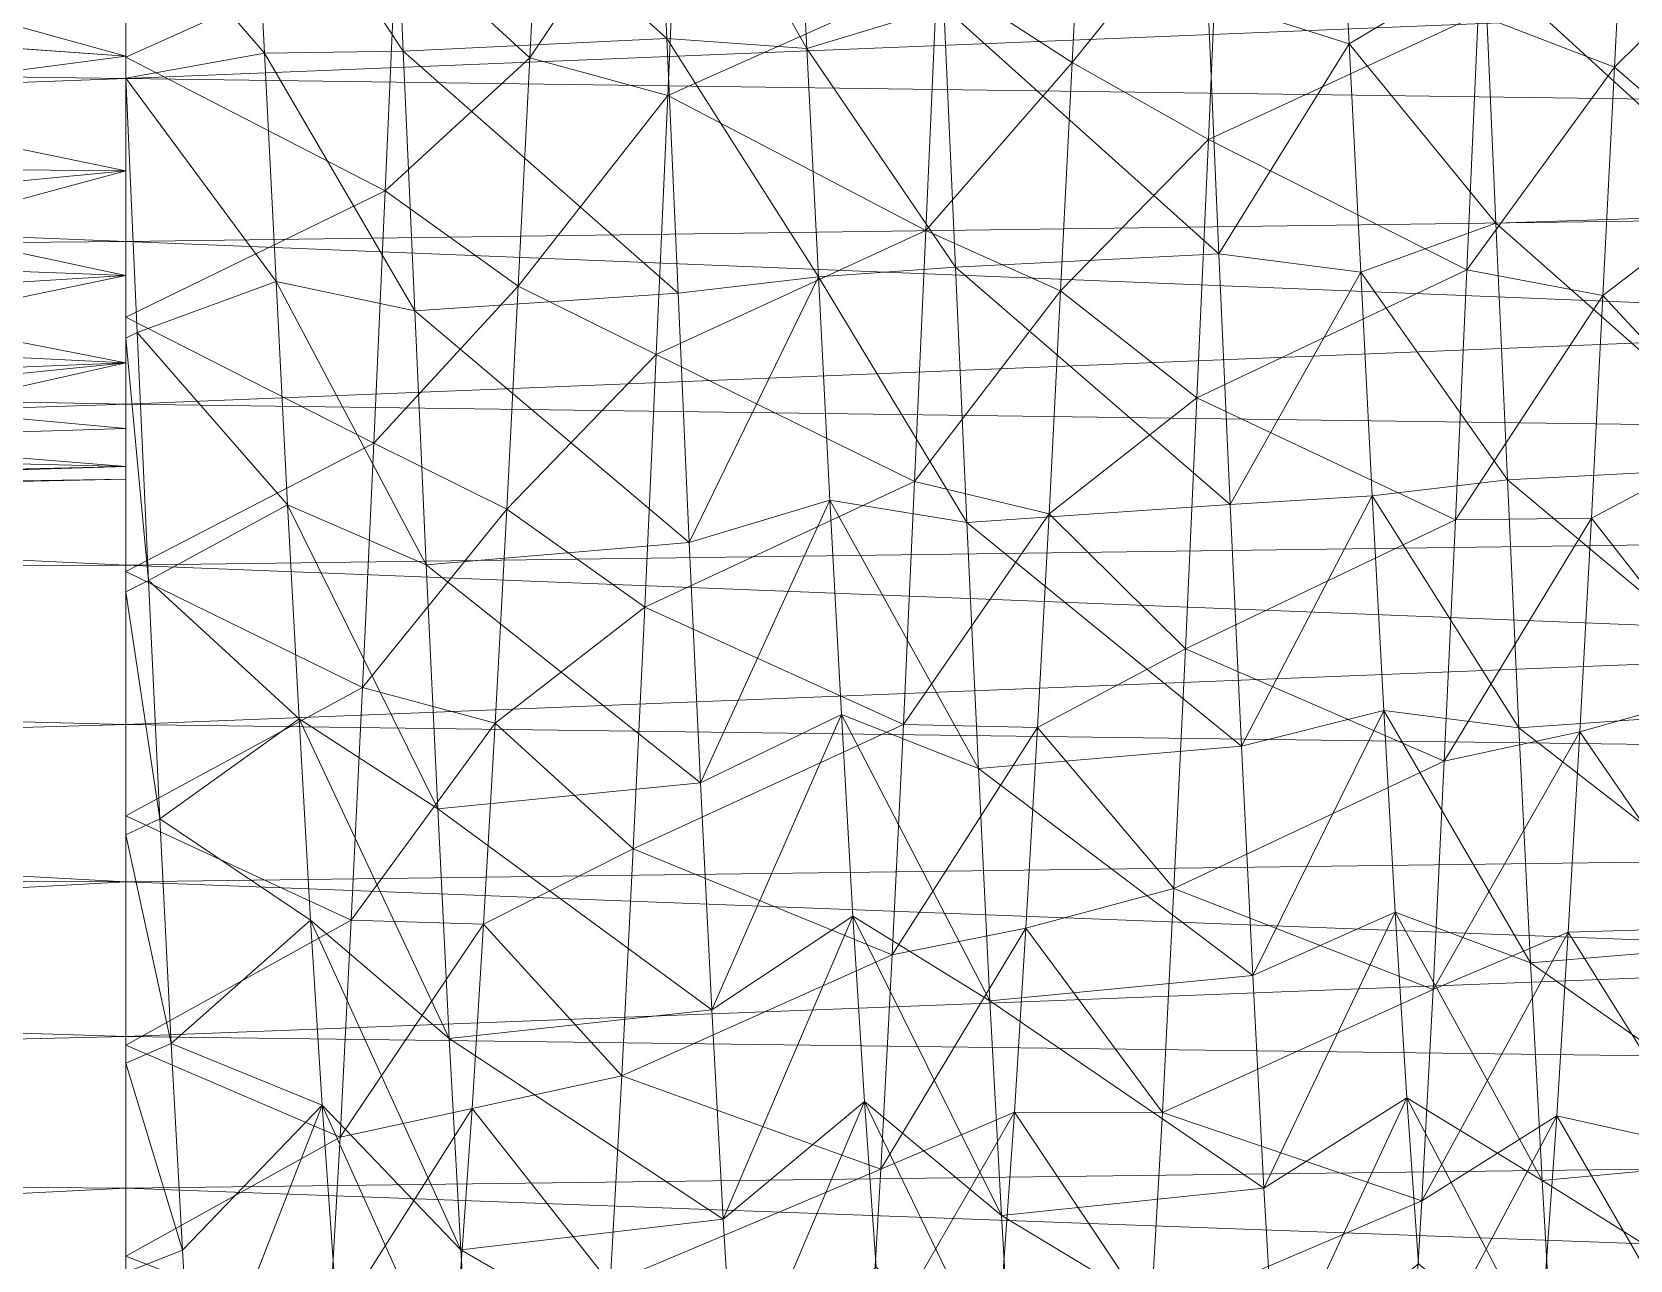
# Model space of a CAD drawing. Header units: millimetres. Extents: x -104 to 115, y -53 to 68.
# Drawn here: x 59.5 to 74.04, y -3.7 to 7.48 of the extents above; entities that cross this region are included whole.
import ezdxf

# ---------------------------------------------------------------- set-up
doc = ezdxf.new("R2010")
doc.units = ezdxf.units.MM

msp = doc.modelspace()

# ---------------------------------------------------------------- linework, layer by layer
at = {"color": 7, "lineweight": 0}
for points in [[(5.513, 7.793, -54.847), (60.36, 7.051, -54.837), (60.36, 10.019, -54.756), (5.513, 7.793, -54.847)], [(115.207, 9.278, -54.806), (60.36, 10.019, -54.756), (60.36, 7.051, -54.837), (115.207, 9.278, -54.806)], [(60.36, 9.622, -9.692), (60.36, 8.332, -23.069), (60.36, 7.247, -9.607), (60.36, 9.622, -9.692)], [(62.82, 8.352, -9.607), (60.36, 9.622, -9.692), (60.36, 7.247, -9.607), (62.82, 8.352, -9.607)], [(62.882, 7.3, -45.242), (61.515, 9.368, -42.975), (62.778, 9.671, -45.149), (62.882, 7.3, -45.242)], [(62.778, 9.671, -45.149), (65.178, 9.737, -45.142), (65.28, 7.415, -45.244), (62.778, 9.671, -45.149)], [(62.778, 9.671, -45.149), (65.28, 7.415, -45.244), (62.882, 7.3, -45.242), (62.778, 9.671, -45.149)], [(65.178, 9.737, -45.142), (66.449, 9.41, -42.971), (66.554, 7.324, -43.048), (65.178, 9.737, -45.142)], [(65.178, 9.737, -45.142), (66.554, 7.324, -43.048), (65.28, 7.415, -45.244), (65.178, 9.737, -45.142)], [(70.201, 7.776, -45.248), (71.383, 9.453, -42.966), (71.488, 7.367, -43.049), (70.201, 7.776, -45.248)], [(72.719, 8.104, -45.246), (71.488, 7.367, -43.049), (71.383, 9.453, -42.966), (72.719, 8.104, -45.246)], [(61.62, 7.282, -43.046), (60.36, 8.743, -45.093), (61.515, 9.368, -42.975), (61.62, 7.282, -43.046)], [(62.882, 7.3, -45.242), (61.62, 7.282, -43.046), (61.515, 9.368, -42.975), (62.882, 7.3, -45.242)], [(62.82, 8.352, -9.607), (64.034, 7.239, -11.802), (64.139, 9.325, -11.867), (62.82, 8.352, -9.607)], [(65.394, 9.271, -9.66), (64.139, 9.325, -11.867), (64.034, 7.239, -11.802), (65.394, 9.271, -9.66)], [(67.801, 7.702, -45.248), (66.554, 7.324, -43.048), (66.449, 9.41, -42.971), (67.801, 7.702, -45.248)], [(115.207, 9.278, -54.806), (60.36, 7.051, -54.837), (115.207, 6.309, -54.806), (115.207, 9.278, -54.806)], [(65.394, 9.271, -9.66), (64.034, 7.239, -11.802), (65.289, 6.899, -9.621), (65.394, 9.271, -9.66)], [(65.289, 6.899, -9.621), (67.74, 7.991, -9.599), (65.394, 9.271, -9.66), (65.289, 6.899, -9.621)], [(67.74, 7.991, -9.599), (68.968, 7.197, -11.803), (69.073, 9.283, -11.863), (67.74, 7.991, -9.599)], [(70.312, 8.87, -9.631), (69.073, 9.283, -11.863), (68.968, 7.197, -11.803), (70.312, 8.87, -9.631)], [(72.661, 7.63, -9.599), (73.902, 7.154, -11.805), (74.007, 9.241, -11.859), (72.661, 7.63, -9.599)], [(75.231, 8.468, -9.611), (74.007, 9.241, -11.859), (73.902, 7.154, -11.805), (75.231, 8.468, -9.611)], [(70.312, 8.87, -9.631), (68.968, 7.197, -11.803), (70.208, 6.497, -9.645), (70.312, 8.87, -9.631)], [(70.208, 6.497, -9.645), (72.661, 7.63, -9.599), (70.312, 8.87, -9.631), (70.208, 6.497, -9.645)], [(60.36, 8.743, -45.093), (61.62, 7.282, -43.046), (60.36, 7.054, -45.233), (60.36, 8.743, -45.093)], [(60.36, 7.054, -45.233), (60.36, 7.255, -31.778), (60.36, 8.743, -45.093), (60.36, 7.054, -45.233)], [(60.36, 8.743, -45.093), (60.36, 7.255, -31.778), (60.36, 8.332, -31.778), (60.36, 8.743, -45.093)], [(5.513, 7.793, 0), (60.36, 8.536, -0.01), (60.36, 5.568, -0.09), (5.513, 7.793, 0)], [(115.207, 6.309, -0.04), (60.36, 5.568, -0.09), (60.36, 8.536, -0.01), (115.207, 6.309, -0.04)], [(75.231, 8.468, -9.611), (73.902, 7.154, -11.805), (75.126, 6.097, -9.679), (75.231, 8.468, -9.611)], [(57.275, 7.476, -23.15), (60.36, 7.255, -23.069), (60.36, 8.332, -23.069), (57.275, 7.476, -23.15)], [(57.275, 8.111, -31.697), (60.36, 8.332, -31.778), (60.36, 7.255, -31.778), (57.275, 8.111, -31.697)], [(62.82, 8.352, -9.607), (60.36, 7.247, -9.607), (62.718, 6.029, -9.686), (62.82, 8.352, -9.607)], [(60.36, 7.247, -9.607), (60.36, 8.332, -23.069), (60.36, 7.255, -23.069), (60.36, 7.247, -9.607)], [(62.718, 6.029, -9.686), (64.034, 7.239, -11.802), (62.82, 8.352, -9.607), (62.718, 6.029, -9.686)], [(57.275, 8.111, -31.697), (60.36, 7.255, -31.778), (57.275, 7.475, -31.696), (57.275, 8.111, -31.697)], [(72.824, 5.735, -45.129), (71.488, 7.367, -43.049), (72.719, 8.104, -45.246), (72.824, 5.735, -45.129)], [(72.719, 8.104, -45.246), (75.121, 8.137, -45.245), (75.223, 5.815, -45.138), (72.719, 8.104, -45.246)], [(72.719, 8.104, -45.246), (75.223, 5.815, -45.138), (72.824, 5.735, -45.129), (72.719, 8.104, -45.246)], [(65.289, 6.899, -9.621), (67.638, 5.67, -9.725), (67.74, 7.991, -9.599), (65.289, 6.899, -9.621)], [(67.638, 5.67, -9.725), (68.968, 7.197, -11.803), (67.74, 7.991, -9.599), (67.638, 5.67, -9.725)], [(5.513, 7.793, 0), (60.36, 5.568, -0.09), (8.201, 5.105, -0.132), (5.513, 7.793, 0)], [(8.201, 5.105, -54.715), (60.36, 7.051, -54.837), (5.513, 7.793, -54.847), (8.201, 5.105, -54.715)], [(67.801, 7.702, -45.248), (70.201, 7.776, -45.248), (70.303, 5.457, -45.095), (67.801, 7.702, -45.248)], [(70.201, 7.776, -45.248), (71.488, 7.367, -43.049), (70.303, 5.457, -45.095), (70.201, 7.776, -45.248)], [(67.906, 5.336, -45.078), (66.554, 7.324, -43.048), (67.801, 7.702, -45.248), (67.906, 5.336, -45.078)], [(67.801, 7.702, -45.248), (70.303, 5.457, -45.095), (67.906, 5.336, -45.078), (67.801, 7.702, -45.248)], [(70.208, 6.497, -9.645), (72.558, 5.312, -9.772), (72.661, 7.63, -9.599), (70.208, 6.497, -9.645)], [(72.558, 5.312, -9.772), (73.902, 7.154, -11.805), (72.661, 7.63, -9.599), (72.558, 5.312, -9.772)], [(57.275, 6.848, -23.239), (60.36, 7.255, -23.069), (57.275, 7.476, -23.15), (57.275, 6.848, -23.239)], [(57.275, 6.848, -31.606), (57.275, 7.475, -31.696), (60.36, 7.255, -31.778), (57.275, 6.848, -31.606)], [(62.882, 7.3, -45.242), (65.28, 7.415, -45.244), (65.383, 5.1, -45.044), (62.882, 7.3, -45.242)], [(65.28, 7.415, -45.244), (66.554, 7.324, -43.048), (66.659, 5.247, -42.846), (65.28, 7.415, -45.244)], [(65.28, 7.415, -45.244), (66.659, 5.247, -42.846), (65.383, 5.1, -45.044), (65.28, 7.415, -45.244)], [(60.36, 7.054, -45.233), (61.62, 7.282, -43.046), (61.725, 5.205, -42.839), (60.36, 7.054, -45.233)], [(62.987, 4.938, -45.018), (61.62, 7.282, -43.046), (62.882, 7.3, -45.242), (62.987, 4.938, -45.018)], [(62.987, 4.938, -45.018), (61.725, 5.205, -42.839), (61.62, 7.282, -43.046), (62.987, 4.938, -45.018)], [(62.882, 7.3, -45.242), (65.383, 5.1, -45.044), (62.987, 4.938, -45.018), (62.882, 7.3, -45.242)], [(67.906, 5.336, -45.078), (66.659, 5.247, -42.846), (66.554, 7.324, -43.048), (67.906, 5.336, -45.078)], [(70.303, 5.457, -45.095), (71.488, 7.367, -43.049), (71.593, 5.289, -42.853), (70.303, 5.457, -45.095)], [(72.824, 5.735, -45.129), (71.593, 5.289, -42.853), (71.488, 7.367, -43.049), (72.824, 5.735, -45.129)], [(57.275, 6.848, -23.239), (60.36, 6.211, -23.331), (60.36, 7.255, -23.069), (57.275, 6.848, -23.239)], [(57.275, 6.848, -31.606), (60.36, 7.255, -31.778), (60.36, 6.211, -31.516), (57.275, 6.848, -31.606)], [(60.36, 7.247, -9.607), (60.36, 7.255, -23.069), (60.36, 4.881, -9.838), (60.36, 7.247, -9.607)], [(60.36, 4.881, -9.838), (60.36, 7.255, -23.069), (60.36, 2.567, -10.382), (60.36, 4.881, -9.838)], [(60.36, 2.567, -10.382), (60.36, 7.255, -23.069), (60.36, 6.211, -23.331), (60.36, 2.567, -10.382)], [(60.36, 2.383, -44.408), (60.36, 6.211, -31.516), (60.36, 7.255, -31.778), (60.36, 2.383, -44.408)], [(60.36, 2.383, -44.408), (60.36, 7.255, -31.778), (60.36, 4.691, -44.976), (60.36, 2.383, -44.408)], [(60.36, 4.691, -44.976), (60.36, 7.255, -31.778), (60.36, 7.054, -45.233), (60.36, 4.691, -44.976)], [(62.718, 6.029, -9.686), (60.36, 7.247, -9.607), (60.36, 4.881, -9.838), (62.718, 6.029, -9.686)], [(62.718, 6.029, -9.686), (63.929, 5.163, -12.015), (64.034, 7.239, -11.802), (62.718, 6.029, -9.686)], [(65.289, 6.899, -9.621), (64.034, 7.239, -11.802), (63.929, 5.163, -12.015), (65.289, 6.899, -9.621)], [(67.638, 5.67, -9.725), (68.863, 5.121, -12.022), (68.968, 7.197, -11.803), (67.638, 5.67, -9.725)], [(70.208, 6.497, -9.645), (68.968, 7.197, -11.803), (68.863, 5.121, -12.022), (70.208, 6.497, -9.645)], [(72.558, 5.312, -9.772), (73.797, 5.079, -12.03), (73.902, 7.154, -11.805), (72.558, 5.312, -9.772)], [(75.126, 6.097, -9.679), (73.902, 7.154, -11.805), (73.797, 5.079, -12.03), (75.126, 6.097, -9.679)], [(8.201, 5.105, -54.715), (60.36, 4.091, -54.596), (60.36, 7.051, -54.837), (8.201, 5.105, -54.715)], [(60.36, 7.054, -45.233), (61.725, 5.205, -42.839), (60.462, 4.743, -44.986), (60.36, 7.054, -45.233)], [(60.462, 4.743, -44.986), (60.36, 4.691, -44.976), (60.36, 7.054, -45.233), (60.462, 4.743, -44.986)], [(115.207, 6.309, -54.806), (60.36, 7.051, -54.837), (60.36, 4.091, -54.596), (115.207, 6.309, -54.806)], [(57.275, 5.917, -23.54), (60.36, 6.211, -23.331), (57.275, 6.848, -23.239), (57.275, 5.917, -23.54)], [(60.36, 6.211, -31.516), (57.275, 6.239, -31.433), (57.275, 6.848, -31.606), (60.36, 6.211, -31.516)], [(65.289, 6.899, -9.621), (63.929, 5.163, -12.015), (65.185, 4.542, -9.897), (65.289, 6.899, -9.621)], [(65.185, 4.542, -9.897), (67.638, 5.67, -9.725), (65.289, 6.899, -9.621), (65.185, 4.542, -9.897)], [(70.208, 6.497, -9.645), (68.863, 5.121, -12.022), (70.103, 4.148, -9.975), (70.208, 6.497, -9.645)], [(70.103, 4.148, -9.975), (72.558, 5.312, -9.772), (70.208, 6.497, -9.645), (70.103, 4.148, -9.975)], [(115.207, 6.309, -54.806), (60.36, 4.091, -54.596), (115.207, 3.357, -54.485), (115.207, 6.309, -54.806)], [(115.207, 3.357, -0.361), (60.36, 5.568, -0.09), (115.207, 6.309, -0.04), (115.207, 3.357, -0.361)], [(60.36, 6.211, -31.516), (57.275, 5.378, -31.028), (57.275, 6.239, -31.433), (60.36, 6.211, -31.516)], [(57.275, 5.917, -23.54), (60.36, 5.261, -23.84), (60.36, 6.211, -23.331), (57.275, 5.917, -23.54)], [(60.36, 5.261, -31.007), (57.275, 5.378, -31.028), (60.36, 6.211, -31.516), (60.36, 5.261, -31.007)], [(60.36, 2.567, -10.382), (60.36, 6.211, -23.331), (60.36, 0.346, -11.228), (60.36, 2.567, -10.382)], [(60.36, 0.346, -11.228), (60.36, 6.211, -23.331), (60.36, 5.261, -23.84), (60.36, 0.346, -11.228)], [(60.36, 0.171, -43.537), (60.36, 5.261, -31.007), (60.36, 6.211, -31.516), (60.36, 0.171, -43.537)], [(60.36, 0.171, -43.537), (60.36, 6.211, -31.516), (60.36, 2.383, -44.408), (60.36, 0.171, -43.537)], [(62.718, 6.029, -9.686), (60.36, 4.881, -9.838), (62.615, 3.736, -10.066), (62.718, 6.029, -9.686)], [(62.615, 3.736, -10.066), (63.929, 5.163, -12.015), (62.718, 6.029, -9.686), (62.615, 3.736, -10.066)], [(75.126, 6.097, -9.679), (73.797, 5.079, -12.03), (75.022, 3.755, -10.062), (75.126, 6.097, -9.679)], [(57.275, 5.069, -24.018), (60.36, 5.261, -23.84), (57.275, 5.917, -23.54), (57.275, 5.069, -24.018)], [(65.185, 4.542, -9.897), (67.535, 3.386, -10.152), (67.638, 5.67, -9.725), (65.185, 4.542, -9.897)], [(67.535, 3.386, -10.152), (68.863, 5.121, -12.022), (67.638, 5.67, -9.725), (67.535, 3.386, -10.152)], [(72.929, 3.401, -44.699), (71.593, 5.289, -42.853), (72.824, 5.735, -45.129), (72.929, 3.401, -44.699)], [(72.824, 5.735, -45.129), (75.223, 5.815, -45.138), (75.326, 3.527, -44.73), (72.824, 5.735, -45.129)], [(72.824, 5.735, -45.129), (75.326, 3.527, -44.73), (72.929, 3.401, -44.699), (72.824, 5.735, -45.129)], [(8.201, 5.105, -0.132), (60.36, 5.568, -0.09), (60.36, 2.626, -0.491), (8.201, 5.105, -0.132)], [(115.207, 3.357, -0.361), (60.36, 2.626, -0.491), (60.36, 5.568, -0.09), (115.207, 3.357, -0.361)], [(67.906, 5.336, -45.078), (70.303, 5.457, -45.095), (70.406, 3.178, -44.641), (67.906, 5.336, -45.078)], [(70.303, 5.457, -45.095), (71.593, 5.289, -42.853), (70.406, 3.178, -44.641), (70.303, 5.457, -45.095)], [(60.36, 5.261, -31.007), (57.275, 4.618, -30.468), (57.275, 5.378, -31.028), (60.36, 5.261, -31.007)], [(57.275, 5.069, -24.018), (60.36, 4.465, -24.564), (60.36, 5.261, -23.84), (57.275, 5.069, -24.018)], [(60.36, 4.465, -30.282), (57.275, 4.618, -30.468), (60.36, 5.261, -31.007), (60.36, 4.465, -30.282)], [(60.36, 0.346, -11.228), (60.36, 5.261, -23.84), (60.36, -1.743, -12.363), (60.36, 0.346, -11.228)], [(60.36, -1.743, -12.363), (60.36, 5.261, -23.84), (60.36, -3.662, -13.766), (60.36, -1.743, -12.363)], [(60.36, -3.662, -13.766), (60.36, 5.261, -23.84), (60.36, 4.465, -24.564), (60.36, -3.662, -13.766)], [(60.36, -3.809, -40.956), (60.36, 4.465, -30.282), (60.36, 5.261, -31.007), (60.36, -3.809, -40.956)], [(60.36, -3.809, -40.956), (60.36, 5.261, -31.007), (60.36, -1.905, -42.379), (60.36, -3.809, -40.956)], [(60.36, -1.905, -42.379), (60.36, 5.261, -31.007), (60.36, 0.171, -43.537), (60.36, -1.905, -42.379)], [(65.383, 5.1, -45.044), (66.659, 5.247, -42.846), (65.485, 2.83, -44.544), (65.383, 5.1, -45.044)], [(65.485, 2.83, -44.544), (66.659, 5.247, -42.846), (66.764, 3.215, -42.369), (65.485, 2.83, -44.544)], [(68.01, 3.013, -44.595), (66.659, 5.247, -42.846), (67.906, 5.336, -45.078), (68.01, 3.013, -44.595)], [(68.01, 3.013, -44.595), (66.764, 3.215, -42.369), (66.659, 5.247, -42.846), (68.01, 3.013, -44.595)], [(67.906, 5.336, -45.078), (70.406, 3.178, -44.641), (68.01, 3.013, -44.595), (67.906, 5.336, -45.078)], [(70.103, 4.148, -9.975), (72.456, 3.037, -10.244), (72.558, 5.312, -9.772), (70.103, 4.148, -9.975)], [(70.406, 3.178, -44.641), (71.593, 5.289, -42.853), (71.698, 3.256, -42.382), (70.406, 3.178, -44.641)], [(72.929, 3.401, -44.699), (71.698, 3.256, -42.382), (71.593, 5.289, -42.853), (72.929, 3.401, -44.699)], [(72.456, 3.037, -10.244), (73.797, 5.079, -12.03), (72.558, 5.312, -9.772), (72.456, 3.037, -10.244)], [(8.201, 5.105, -0.132), (60.36, 2.626, -0.491), (10.863, 2.443, -0.527), (8.201, 5.105, -0.132)], [(10.863, 2.443, -54.32), (60.36, 4.091, -54.596), (8.201, 5.105, -54.715), (10.863, 2.443, -54.32)], [(60.462, 4.743, -44.986), (61.725, 5.205, -42.839), (61.83, 3.174, -42.357), (60.462, 4.743, -44.986)], [(63.092, 2.627, -44.483), (61.83, 3.174, -42.357), (61.725, 5.205, -42.839), (63.092, 2.627, -44.483)], [(63.092, 2.627, -44.483), (61.725, 5.205, -42.839), (62.987, 4.938, -45.018), (63.092, 2.627, -44.483)], [(62.615, 3.736, -10.066), (63.824, 3.134, -12.503), (63.929, 5.163, -12.015), (62.615, 3.736, -10.066)], [(62.987, 4.938, -45.018), (65.383, 5.1, -45.044), (65.485, 2.83, -44.544), (62.987, 4.938, -45.018)], [(65.185, 4.542, -9.897), (63.929, 5.163, -12.015), (63.824, 3.134, -12.503), (65.185, 4.542, -9.897)], [(67.535, 3.386, -10.152), (68.758, 3.093, -12.515), (68.863, 5.121, -12.022), (67.535, 3.386, -10.152)], [(70.103, 4.148, -9.975), (68.863, 5.121, -12.022), (68.758, 3.093, -12.515), (70.103, 4.148, -9.975)], [(57.275, 4.342, -24.65), (60.36, 4.465, -24.564), (57.275, 5.069, -24.018), (57.275, 4.342, -24.65)], [(72.456, 3.037, -10.244), (73.692, 3.052, -12.528), (73.797, 5.079, -12.03), (72.456, 3.037, -10.244)], [(75.022, 3.755, -10.062), (73.797, 5.079, -12.03), (73.692, 3.052, -12.528), (75.022, 3.755, -10.062)], [(62.615, 3.736, -10.066), (60.36, 4.881, -9.838), (60.36, 2.567, -10.382), (62.615, 3.736, -10.066)], [(62.987, 4.938, -45.018), (65.485, 2.83, -44.544), (63.092, 2.627, -44.483), (62.987, 4.938, -45.018)], [(60.565, 2.484, -44.44), (60.36, 4.691, -44.976), (60.462, 4.743, -44.986), (60.565, 2.484, -44.44)], [(60.565, 2.484, -44.44), (60.36, 2.383, -44.408), (60.36, 4.691, -44.976), (60.565, 2.484, -44.44)], [(60.462, 4.743, -44.986), (61.83, 3.174, -42.357), (60.565, 2.484, -44.44), (60.462, 4.743, -44.986)], [(60.36, 4.465, -30.282), (57.275, 4.153, -29.981), (57.275, 4.618, -30.468), (60.36, 4.465, -30.282)], [(65.185, 4.542, -9.897), (63.824, 3.134, -12.503), (65.08, 2.243, -10.484), (65.185, 4.542, -9.897)], [(65.08, 2.243, -10.484), (67.535, 3.386, -10.152), (65.185, 4.542, -9.897), (65.08, 2.243, -10.484)], [(57.275, 4.342, -24.65), (57.275, 3.771, -25.412), (60.36, 4.465, -24.564), (57.275, 4.342, -24.65)], [(60.36, 4.465, -24.564), (57.275, 3.771, -25.412), (60.36, 3.869, -25.461), (60.36, 4.465, -24.564)], [(60.36, 3.869, -29.386), (57.275, 4.153, -29.981), (60.36, 4.465, -30.282), (60.36, 3.869, -29.386)], [(60.36, -3.662, -13.766), (60.36, 4.465, -24.564), (60.36, -5.377, -15.412), (60.36, -3.662, -13.766)], [(60.36, -5.377, -15.412), (60.36, 4.465, -24.564), (60.36, -6.858, -17.271), (60.36, -5.377, -15.412)], [(60.36, -6.858, -17.271), (60.36, 4.465, -24.564), (60.36, 3.869, -25.461), (60.36, -6.858, -17.271)], [(60.36, -6.967, -37.417), (60.36, 3.869, -29.386), (60.36, 4.465, -30.282), (60.36, -6.967, -37.417)], [(60.36, -6.967, -37.417), (60.36, 4.465, -30.282), (60.36, -5.506, -39.292), (60.36, -6.967, -37.417)], [(60.36, -5.506, -39.292), (60.36, 4.465, -30.282), (60.36, -3.809, -40.956), (60.36, -5.506, -39.292)], [(10.863, 2.443, -54.32), (60.36, 1.175, -54.036), (60.36, 4.091, -54.596), (10.863, 2.443, -54.32)], [(57.275, 3.771, -29.434), (57.275, 4.153, -29.981), (60.36, 3.869, -29.386), (57.275, 3.771, -29.434)], [(115.207, 3.357, -54.485), (60.36, 4.091, -54.596), (60.36, 1.175, -54.036), (115.207, 3.357, -54.485)], [(70.103, 4.148, -9.975), (68.758, 3.093, -12.515), (69.998, 1.863, -10.614), (70.103, 4.148, -9.975)], [(69.998, 1.863, -10.614), (72.456, 3.037, -10.244), (70.103, 4.148, -9.975), (69.998, 1.863, -10.614)], [(57.275, 3.771, -25.412), (60.36, 3.523, -26.415), (60.36, 3.869, -25.461), (57.275, 3.771, -25.412)], [(60.36, 3.523, -28.431), (57.275, 3.771, -29.434), (60.36, 3.869, -29.386), (60.36, 3.523, -28.431)], [(60.36, -6.858, -17.271), (60.36, 3.869, -25.461), (60.36, -8.079, -19.311), (60.36, -6.858, -17.271)], [(60.36, -8.079, -19.311), (60.36, 3.869, -25.461), (60.36, -9.017, -21.495), (60.36, -8.079, -19.311)], [(60.36, -9.017, -21.495), (60.36, 3.869, -25.461), (60.36, 3.523, -26.415), (60.36, -9.017, -21.495)], [(60.36, -9.08, -33.17), (60.36, 3.523, -28.431), (60.36, 3.869, -29.386), (60.36, -9.08, -33.17)], [(60.36, -9.08, -33.17), (60.36, 3.869, -29.386), (60.36, -8.166, -35.364), (60.36, -9.08, -33.17)], [(60.36, -8.166, -35.364), (60.36, 3.869, -29.386), (60.36, -6.967, -37.417), (60.36, -8.166, -35.364)], [(54.19, 3.674, -25.364), (48.019, 3.234, -26.257), (60.36, 3.523, -26.415), (54.19, 3.674, -25.364)], [(48.019, 3.213, -28.454), (54.19, 3.674, -29.483), (60.36, 3.523, -28.431), (48.019, 3.213, -28.454)], [(54.19, 3.674, -25.364), (60.36, 3.523, -26.415), (57.275, 3.771, -25.412), (54.19, 3.674, -25.364)], [(54.19, 3.674, -29.483), (57.275, 3.771, -29.434), (60.36, 3.523, -28.431), (54.19, 3.674, -29.483)], [(62.615, 3.736, -10.066), (60.36, 2.567, -10.382), (62.513, 1.513, -10.741), (62.615, 3.736, -10.066)], [(62.513, 1.513, -10.741), (63.824, 3.134, -12.503), (62.615, 3.736, -10.066), (62.513, 1.513, -10.741)], [(75.022, 3.755, -10.062), (73.692, 3.052, -12.528), (74.917, 1.485, -10.752), (75.022, 3.755, -10.062)], [(48.019, 3.139, -27.286), (60.36, 3.406, -27.423), (60.36, 3.523, -26.415), (48.019, 3.139, -27.286)], [(48.019, 3.213, -28.454), (60.36, 3.523, -28.431), (60.36, 3.406, -27.423), (48.019, 3.213, -28.454)], [(60.36, 3.523, -26.415), (48.019, 3.234, -26.257), (48.019, 3.139, -27.286), (60.36, 3.523, -26.415)], [(60.36, -9.017, -21.495), (60.36, 3.523, -26.415), (60.36, -9.656, -23.784), (60.36, -9.017, -21.495)], [(60.36, -9.656, -23.784), (60.36, 3.523, -26.415), (60.36, -9.985, -26.139), (60.36, -9.656, -23.784)], [(60.36, -9.985, -26.139), (60.36, 3.523, -26.415), (60.36, 3.406, -27.423), (60.36, -9.985, -26.139)], [(60.36, -9.998, -28.516), (60.36, 3.406, -27.423), (60.36, 3.523, -28.431), (60.36, -9.998, -28.516)], [(60.36, -9.998, -28.516), (60.36, 3.523, -28.431), (60.36, -9.695, -30.873), (60.36, -9.998, -28.516)], [(60.36, -9.695, -30.873), (60.36, 3.523, -28.431), (60.36, -9.08, -33.17), (60.36, -9.695, -30.873)], [(72.929, 3.401, -44.699), (75.326, 3.527, -44.73), (75.428, 1.312, -44.028), (72.929, 3.401, -44.699)], [(48.019, 3.139, -27.286), (48.019, 3.213, -28.454), (60.36, 3.406, -27.423), (48.019, 3.139, -27.286)], [(60.36, -9.985, -26.139), (60.36, 3.406, -27.423), (60.36, -9.998, -28.516), (60.36, -9.985, -26.139)], [(115.207, 3.357, -54.485), (60.36, 1.175, -54.036), (115.207, 0.457, -53.847), (115.207, 3.357, -54.485)], [(115.207, 0.457, -1), (60.36, 2.626, -0.491), (115.207, 3.357, -0.361), (115.207, 0.457, -1)], [(65.08, 2.243, -10.484), (67.433, 1.176, -10.872), (67.535, 3.386, -10.152), (65.08, 2.243, -10.484)], [(67.433, 1.176, -10.872), (68.758, 3.093, -12.515), (67.535, 3.386, -10.152), (67.433, 1.176, -10.872)], [(73.033, 1.146, -43.963), (71.698, 3.256, -42.382), (72.929, 3.401, -44.699), (73.033, 1.146, -43.963)], [(72.929, 3.401, -44.699), (75.428, 1.312, -44.028), (73.033, 1.146, -43.963), (72.929, 3.401, -44.699)], [(65.485, 2.83, -44.544), (66.764, 3.215, -42.369), (65.588, 0.645, -43.752), (65.485, 2.83, -44.544)], [(65.588, 0.645, -43.752), (66.764, 3.215, -42.369), (66.869, 1.265, -41.626), (65.588, 0.645, -43.752)], [(68.115, 0.774, -43.808), (66.869, 1.265, -41.626), (66.764, 3.215, -42.369), (68.115, 0.774, -43.808)], [(68.115, 0.774, -43.808), (66.764, 3.215, -42.369), (68.01, 3.013, -44.595), (68.115, 0.774, -43.808)], [(70.406, 3.178, -44.641), (71.698, 3.256, -42.382), (70.508, 0.977, -43.894), (70.406, 3.178, -44.641)], [(70.508, 0.977, -43.894), (71.698, 3.256, -42.382), (71.803, 1.303, -41.644), (70.508, 0.977, -43.894)], [(73.033, 1.146, -43.963), (71.803, 1.303, -41.644), (71.698, 3.256, -42.382), (73.033, 1.146, -43.963)], [(60.565, 2.484, -44.44), (61.83, 3.174, -42.357), (61.935, 1.226, -41.608), (60.565, 2.484, -44.44)], [(63.196, 0.407, -43.646), (61.935, 1.226, -41.608), (61.83, 3.174, -42.357), (63.196, 0.407, -43.646)], [(63.196, 0.407, -43.646), (61.83, 3.174, -42.357), (63.092, 2.627, -44.483), (63.196, 0.407, -43.646)], [(62.513, 1.513, -10.741), (63.719, 1.187, -13.257), (63.824, 3.134, -12.503), (62.513, 1.513, -10.741)], [(65.08, 2.243, -10.484), (63.824, 3.134, -12.503), (63.719, 1.187, -13.257), (65.08, 2.243, -10.484)], [(67.433, 1.176, -10.872), (68.653, 1.149, -13.275), (68.758, 3.093, -12.515), (67.433, 1.176, -10.872)], [(68.01, 3.013, -44.595), (70.406, 3.178, -44.641), (70.508, 0.977, -43.894), (68.01, 3.013, -44.595)], [(69.998, 1.863, -10.614), (68.758, 3.093, -12.515), (68.653, 1.149, -13.275), (69.998, 1.863, -10.614)], [(68.01, 3.013, -44.595), (70.508, 0.977, -43.894), (68.115, 0.774, -43.808), (68.01, 3.013, -44.595)], [(69.998, 1.863, -10.614), (72.353, 0.842, -11.009), (72.456, 3.037, -10.244), (69.998, 1.863, -10.614)], [(72.353, 0.842, -11.009), (73.587, 1.11, -13.293), (73.692, 3.052, -12.528), (72.353, 0.842, -11.009)], [(72.353, 0.842, -11.009), (73.692, 3.052, -12.528), (72.456, 3.037, -10.244), (72.353, 0.842, -11.009)], [(74.917, 1.485, -10.752), (73.692, 3.052, -12.528), (73.587, 1.11, -13.293), (74.917, 1.485, -10.752)], [(63.092, 2.627, -44.483), (65.485, 2.83, -44.544), (65.588, 0.645, -43.752), (63.092, 2.627, -44.483)], [(10.863, 2.443, -0.527), (60.36, 2.626, -0.491), (60.36, -0.256, -1.208), (10.863, 2.443, -0.527)], [(115.207, 0.457, -1), (60.36, -0.256, -1.208), (60.36, 2.626, -0.491), (115.207, 0.457, -1)], [(63.092, 2.627, -44.483), (65.588, 0.645, -43.752), (63.196, 0.407, -43.646), (63.092, 2.627, -44.483)], [(62.513, 1.513, -10.741), (60.36, 2.567, -10.382), (60.36, 0.346, -11.228), (62.513, 1.513, -10.741)], [(60.667, 0.316, -43.604), (60.36, 2.383, -44.408), (60.565, 2.484, -44.44), (60.667, 0.316, -43.604)], [(60.565, 2.484, -44.44), (61.935, 1.226, -41.608), (60.667, 0.316, -43.604), (60.565, 2.484, -44.44)], [(10.863, 2.443, -0.527), (60.36, -0.256, -1.208), (13.474, -0.167, -1.181), (10.863, 2.443, -0.527)], [(13.474, -0.167, -53.666), (60.36, 1.175, -54.036), (10.863, 2.443, -54.32), (13.474, -0.167, -53.666)], [(60.667, 0.316, -43.604), (60.36, 0.171, -43.537), (60.36, 2.383, -44.408), (60.667, 0.316, -43.604)], [(65.08, 2.243, -10.484), (63.719, 1.187, -13.257), (64.975, 0.043, -11.371), (65.08, 2.243, -10.484)], [(64.975, 0.043, -11.371), (67.433, 1.176, -10.872), (65.08, 2.243, -10.484), (64.975, 0.043, -11.371)], [(69.998, 1.863, -10.614), (68.653, 1.149, -13.275), (69.894, -0.317, -11.55), (69.998, 1.863, -10.614)], [(69.894, -0.317, -11.55), (72.353, 0.842, -11.009), (69.998, 1.863, -10.614), (69.894, -0.317, -11.55)], [(62.513, 1.513, -10.741), (60.36, 0.346, -11.228), (62.41, -0.605, -11.7), (62.513, 1.513, -10.741)], [(62.41, -0.605, -11.7), (63.719, 1.187, -13.257), (62.513, 1.513, -10.741), (62.41, -0.605, -11.7)], [(74.917, 1.485, -10.752), (73.587, 1.11, -13.293), (74.812, -0.673, -11.737), (74.917, 1.485, -10.752)], [(73.033, 1.146, -43.963), (75.428, 1.312, -44.028), (75.531, -0.794, -43.044), (73.033, 1.146, -43.963)], [(13.474, -0.167, -53.666), (60.36, -1.663, -53.164), (60.36, 1.175, -54.036), (13.474, -0.167, -53.666)], [(115.207, 0.457, -53.847), (60.36, 1.175, -54.036), (60.36, -1.663, -53.164), (115.207, 0.457, -53.847)], [(60.667, 0.316, -43.604), (61.935, 1.226, -41.608), (62.04, -0.605, -40.607), (60.667, 0.316, -43.604)], [(63.301, -1.682, -42.521), (62.04, -0.605, -40.607), (61.935, 1.226, -41.608), (63.301, -1.682, -42.521)], [(63.301, -1.682, -42.521), (61.935, 1.226, -41.608), (63.196, 0.407, -43.646), (63.301, -1.682, -42.521)], [(62.41, -0.605, -11.7), (63.614, -0.641, -14.263), (63.719, 1.187, -13.257), (62.41, -0.605, -11.7)], [(64.975, 0.043, -11.371), (63.719, 1.187, -13.257), (63.614, -0.641, -14.263), (64.975, 0.043, -11.371)], [(64.975, 0.043, -11.371), (67.33, -0.921, -11.874), (67.433, 1.176, -10.872), (64.975, 0.043, -11.371)], [(65.588, 0.645, -43.752), (66.869, 1.265, -41.626), (65.69, -1.419, -42.683), (65.588, 0.645, -43.752)], [(65.69, -1.419, -42.683), (66.869, 1.265, -41.626), (66.974, -0.569, -40.629), (65.69, -1.419, -42.683)], [(68.219, -1.339, -42.731), (66.974, -0.569, -40.629), (66.869, 1.265, -41.626), (68.219, -1.339, -42.731)], [(68.219, -1.339, -42.731), (66.869, 1.265, -41.626), (68.115, 0.774, -43.808), (68.219, -1.339, -42.731)], [(67.33, -0.921, -11.874), (68.653, 1.149, -13.275), (67.433, 1.176, -10.872), (67.33, -0.921, -11.874)], [(70.508, 0.977, -43.894), (71.803, 1.303, -41.644), (70.611, -1.108, -42.867), (70.508, 0.977, -43.894)], [(70.611, -1.108, -42.867), (71.803, 1.303, -41.644), (71.908, -0.533, -40.652), (70.611, -1.108, -42.867)], [(73.138, -0.992, -42.933), (71.908, -0.533, -40.652), (71.803, 1.303, -41.644), (73.138, -0.992, -42.933)], [(73.138, -0.992, -42.933), (71.803, 1.303, -41.644), (73.033, 1.146, -43.963), (73.138, -0.992, -42.933)], [(67.33, -0.921, -11.874), (68.548, -0.677, -14.286), (68.653, 1.149, -13.275), (67.33, -0.921, -11.874)], [(69.894, -0.317, -11.55), (68.653, 1.149, -13.275), (68.548, -0.677, -14.286), (69.894, -0.317, -11.55)], [(72.251, -1.234, -12.053), (73.482, -0.713, -14.309), (73.587, 1.11, -13.293), (72.251, -1.234, -12.053)], [(72.251, -1.234, -12.053), (73.587, 1.11, -13.293), (72.353, 0.842, -11.009), (72.251, -1.234, -12.053)], [(73.033, 1.146, -43.963), (75.531, -0.794, -43.044), (73.138, -0.992, -42.933), (73.033, 1.146, -43.963)], [(74.812, -0.673, -11.737), (73.587, 1.11, -13.293), (73.482, -0.713, -14.309), (74.812, -0.673, -11.737)], [(68.115, 0.774, -43.808), (70.508, 0.977, -43.894), (70.611, -1.108, -42.867), (68.115, 0.774, -43.808)], [(68.115, 0.774, -43.808), (70.611, -1.108, -42.867), (68.219, -1.339, -42.731), (68.115, 0.774, -43.808)], [(69.894, -0.317, -11.55), (72.251, -1.234, -12.053), (72.353, 0.842, -11.009), (69.894, -0.317, -11.55)], [(63.196, 0.407, -43.646), (65.588, 0.645, -43.752), (65.69, -1.419, -42.683), (63.196, 0.407, -43.646)], [(115.207, 0.457, -53.847), (60.36, -1.663, -53.164), (115.207, -2.357, -52.899), (115.207, 0.457, -53.847)], [(115.207, -2.357, -1.948), (60.36, -0.256, -1.208), (115.207, 0.457, -1), (115.207, -2.357, -1.948)], [(62.41, -0.605, -11.7), (60.36, 0.346, -11.228), (60.36, -1.743, -12.363), (62.41, -0.605, -11.7)], [(60.77, -1.726, -42.494), (60.36, 0.171, -43.537), (60.667, 0.316, -43.604), (60.77, -1.726, -42.494)], [(60.667, 0.316, -43.604), (62.04, -0.605, -40.607), (60.77, -1.726, -42.494), (60.667, 0.316, -43.604)], [(63.196, 0.407, -43.646), (65.69, -1.419, -42.683), (63.301, -1.682, -42.521), (63.196, 0.407, -43.646)], [(60.77, -1.726, -42.494), (60.36, -1.905, -42.379), (60.36, 0.171, -43.537), (60.77, -1.726, -42.494)], [(64.975, 0.043, -11.371), (63.614, -0.641, -14.263), (64.871, -2.021, -12.543), (64.975, 0.043, -11.371)], [(64.871, -2.021, -12.543), (67.33, -0.921, -11.874), (64.975, 0.043, -11.371), (64.871, -2.021, -12.543)], [(13.474, -0.167, -1.181), (60.36, -0.256, -1.208), (16.008, -2.701, -2.087), (13.474, -0.167, -1.181)], [(16.008, -2.701, -52.759), (60.36, -1.663, -53.164), (13.474, -0.167, -53.666), (16.008, -2.701, -52.759)], [(16.008, -2.701, -2.087), (60.36, -0.256, -1.208), (60.36, -3.043, -2.232), (16.008, -2.701, -2.087)], [(115.207, -2.357, -1.948), (60.36, -3.043, -2.232), (60.36, -0.256, -1.208), (115.207, -2.357, -1.948)], [(69.894, -0.317, -11.55), (68.548, -0.677, -14.286), (69.789, -2.354, -12.768), (69.894, -0.317, -11.55)], [(69.789, -2.354, -12.768), (72.251, -1.234, -12.053), (69.894, -0.317, -11.55), (69.789, -2.354, -12.768)], [(65.69, -1.419, -42.683), (66.974, -0.569, -40.629), (65.793, -3.326, -41.355), (65.69, -1.419, -42.683)], [(65.793, -3.326, -41.355), (66.974, -0.569, -40.629), (67.079, -2.254, -39.398), (65.793, -3.326, -41.355)], [(68.324, -3.292, -41.383), (67.079, -2.254, -39.398), (66.974, -0.569, -40.629), (68.324, -3.292, -41.383)], [(68.324, -3.292, -41.383), (66.974, -0.569, -40.629), (68.219, -1.339, -42.731), (68.324, -3.292, -41.383)], [(70.611, -1.108, -42.867), (71.908, -0.533, -40.652), (70.713, -3.042, -41.577), (70.611, -1.108, -42.867)], [(70.713, -3.042, -41.577), (71.908, -0.533, -40.652), (72.013, -2.222, -39.425), (70.713, -3.042, -41.577)], [(73.243, -2.974, -41.629), (72.013, -2.222, -39.425), (71.908, -0.533, -40.652), (73.243, -2.974, -41.629)], [(73.243, -2.974, -41.629), (71.908, -0.533, -40.652), (73.138, -0.992, -42.933), (73.243, -2.974, -41.629)], [(62.41, -0.605, -11.7), (60.36, -1.743, -12.363), (62.308, -2.579, -12.927), (62.41, -0.605, -11.7)], [(60.77, -1.726, -42.494), (62.04, -0.605, -40.607), (62.145, -2.287, -39.37), (60.77, -1.726, -42.494)], [(63.406, -3.604, -41.129), (62.145, -2.287, -39.37), (62.04, -0.605, -40.607), (63.406, -3.604, -41.129)], [(63.406, -3.604, -41.129), (62.04, -0.605, -40.607), (63.301, -1.682, -42.521), (63.406, -3.604, -41.129)], [(62.308, -2.579, -12.927), (63.614, -0.641, -14.263), (62.41, -0.605, -11.7), (62.308, -2.579, -12.927)], [(62.308, -2.579, -12.927), (63.509, -2.319, -15.504), (63.614, -0.641, -14.263), (62.308, -2.579, -12.927)], [(64.871, -2.021, -12.543), (63.614, -0.641, -14.263), (63.509, -2.319, -15.504), (64.871, -2.021, -12.543)], [(67.228, -2.87, -13.14), (68.443, -2.352, -15.532), (68.548, -0.677, -14.286), (67.228, -2.87, -13.14)], [(67.228, -2.87, -13.14), (68.548, -0.677, -14.286), (67.33, -0.921, -11.874), (67.228, -2.87, -13.14)], [(69.789, -2.354, -12.768), (68.548, -0.677, -14.286), (68.443, -2.352, -15.532), (69.789, -2.354, -12.768)], [(72.148, -3.157, -13.358), (73.377, -2.384, -15.559), (73.482, -0.713, -14.309), (72.148, -3.157, -13.358)], [(72.148, -3.157, -13.358), (73.482, -0.713, -14.309), (72.251, -1.234, -12.053), (72.148, -3.157, -13.358)], [(74.708, -2.682, -13.001), (73.482, -0.713, -14.309), (73.377, -2.384, -15.559), (74.708, -2.682, -13.001)], [(74.812, -0.673, -11.737), (73.482, -0.713, -14.309), (74.708, -2.682, -13.001), (74.812, -0.673, -11.737)], [(73.138, -0.992, -42.933), (75.531, -0.794, -43.044), (75.633, -2.753, -41.794), (73.138, -0.992, -42.933)], [(64.871, -2.021, -12.543), (67.228, -2.87, -13.14), (67.33, -0.921, -11.874), (64.871, -2.021, -12.543)], [(73.138, -0.992, -42.933), (75.633, -2.753, -41.794), (73.243, -2.974, -41.629), (73.138, -0.992, -42.933)], [(68.219, -1.339, -42.731), (70.611, -1.108, -42.867), (70.713, -3.042, -41.577), (68.219, -1.339, -42.731)], [(69.789, -2.354, -12.768), (72.148, -3.157, -13.358), (72.251, -1.234, -12.053), (69.789, -2.354, -12.768)], [(63.301, -1.682, -42.521), (65.69, -1.419, -42.683), (65.793, -3.326, -41.355), (63.301, -1.682, -42.521)], [(68.219, -1.339, -42.731), (70.713, -3.042, -41.577), (68.324, -3.292, -41.383), (68.219, -1.339, -42.731)], [(16.008, -2.701, -52.759), (60.36, -4.391, -51.991), (60.36, -1.663, -53.164), (16.008, -2.701, -52.759)], [(115.207, -2.357, -52.899), (60.36, -1.663, -53.164), (60.36, -4.391, -51.991), (115.207, -2.357, -52.899)], [(60.873, -3.606, -41.127), (60.36, -1.905, -42.379), (60.77, -1.726, -42.494), (60.873, -3.606, -41.127)], [(62.308, -2.579, -12.927), (60.36, -1.743, -12.363), (60.36, -3.662, -13.766), (62.308, -2.579, -12.927)], [(60.77, -1.726, -42.494), (62.145, -2.287, -39.37), (60.873, -3.606, -41.127), (60.77, -1.726, -42.494)], [(63.301, -1.682, -42.521), (65.793, -3.326, -41.355), (63.406, -3.604, -41.129), (63.301, -1.682, -42.521)], [(60.873, -3.606, -41.127), (60.36, -3.809, -40.956), (60.36, -1.905, -42.379), (60.873, -3.606, -41.127)], [(64.871, -2.021, -12.543), (63.509, -2.319, -15.504), (64.766, -3.91, -13.978), (64.871, -2.021, -12.543)], [(64.766, -3.91, -13.978), (67.228, -2.87, -13.14), (64.871, -2.021, -12.543), (64.766, -3.91, -13.978)], [(60.873, -3.606, -41.127), (62.145, -2.287, -39.37), (60.975, -5.292, -39.527), (60.873, -3.606, -41.127)], [(60.975, -5.292, -39.527), (62.145, -2.287, -39.37), (62.25, -3.789, -37.921), (60.975, -5.292, -39.527)], [(63.51, -5.323, -39.494), (62.25, -3.789, -37.921), (62.145, -2.287, -39.37), (63.51, -5.323, -39.494)], [(63.51, -5.323, -39.494), (62.145, -2.287, -39.37), (63.406, -3.604, -41.129), (63.51, -5.323, -39.494)], [(62.205, -4.377, -14.399), (63.404, -3.817, -16.958), (63.509, -2.319, -15.504), (62.205, -4.377, -14.399)], [(62.205, -4.377, -14.399), (63.509, -2.319, -15.504), (62.308, -2.579, -12.927), (62.205, -4.377, -14.399)], [(64.766, -3.91, -13.978), (63.509, -2.319, -15.504), (63.404, -3.817, -16.958), (64.766, -3.91, -13.978)], [(65.793, -3.326, -41.355), (67.079, -2.254, -39.398), (65.895, -5.044, -39.79), (65.793, -3.326, -41.355)], [(65.895, -5.044, -39.79), (67.079, -2.254, -39.398), (67.184, -3.76, -37.952), (65.895, -5.044, -39.79)], [(68.429, -5.047, -39.787), (67.184, -3.76, -37.952), (67.079, -2.254, -39.398), (68.429, -5.047, -39.787)], [(68.429, -5.047, -39.787), (67.079, -2.254, -39.398), (68.324, -3.292, -41.383), (68.429, -5.047, -39.787)], [(70.713, -3.042, -41.577), (72.013, -2.222, -39.425), (70.816, -4.791, -40.047), (70.713, -3.042, -41.577)], [(70.816, -4.791, -40.047), (72.013, -2.222, -39.425), (72.118, -3.731, -37.984), (70.816, -4.791, -40.047)], [(73.347, -4.765, -40.073), (72.118, -3.731, -37.984), (72.013, -2.222, -39.425), (73.347, -4.765, -40.073)], [(73.347, -4.765, -40.073), (72.013, -2.222, -39.425), (73.243, -2.974, -41.629), (73.347, -4.765, -40.073)], [(115.207, -5.052, -3.194), (60.36, -3.043, -2.232), (115.207, -2.357, -1.948), (115.207, -5.052, -3.194)], [(67.125, -4.638, -14.648), (68.338, -3.846, -16.989), (68.443, -2.352, -15.532), (67.125, -4.638, -14.648)], [(67.125, -4.638, -14.648), (68.443, -2.352, -15.532), (67.228, -2.87, -13.14), (67.125, -4.638, -14.648)], [(69.685, -4.21, -14.246), (68.443, -2.352, -15.532), (68.338, -3.846, -16.989), (69.685, -4.21, -14.246)], [(69.789, -2.354, -12.768), (68.443, -2.352, -15.532), (69.685, -4.21, -14.246), (69.789, -2.354, -12.768)], [(69.685, -4.21, -14.246), (72.148, -3.157, -13.358), (69.789, -2.354, -12.768), (69.685, -4.21, -14.246)], [(72.046, -4.894, -14.903), (73.272, -3.874, -17.021), (73.377, -2.384, -15.559), (72.046, -4.894, -14.903)], [(72.046, -4.894, -14.903), (73.377, -2.384, -15.559), (72.148, -3.157, -13.358), (72.046, -4.894, -14.903)], [(74.603, -4.504, -14.52), (73.377, -2.384, -15.559), (73.272, -3.874, -17.021), (74.603, -4.504, -14.52)], [(74.708, -2.682, -13.001), (73.377, -2.384, -15.559), (74.603, -4.504, -14.52), (74.708, -2.682, -13.001)], [(62.308, -2.579, -12.927), (60.36, -3.662, -13.766), (62.205, -4.377, -14.399), (62.308, -2.579, -12.927)], [(16.008, -2.701, -2.087), (60.36, -3.043, -2.232), (18.441, -5.134, -3.238), (16.008, -2.701, -2.087)], [(73.243, -2.974, -41.629), (75.633, -2.753, -41.794), (75.736, -4.533, -40.3), (73.243, -2.974, -41.629)], [(64.766, -3.91, -13.978), (67.125, -4.638, -14.648), (67.228, -2.87, -13.14), (64.766, -3.91, -13.978)], [(18.441, -5.134, -3.238), (60.36, -3.043, -2.232), (60.36, -5.703, -3.551), (18.441, -5.134, -3.238)], [(115.207, -5.052, -3.194), (60.36, -5.703, -3.551), (60.36, -3.043, -2.232), (115.207, -5.052, -3.194)], [(68.324, -3.292, -41.383), (70.713, -3.042, -41.577), (70.816, -4.791, -40.047), (68.324, -3.292, -41.383)], [(73.243, -2.974, -41.629), (75.736, -4.533, -40.3), (73.347, -4.765, -40.073), (73.243, -2.974, -41.629)], [(69.685, -4.21, -14.246), (72.046, -4.894, -14.903), (72.148, -3.157, -13.358), (69.685, -4.21, -14.246)], [(63.406, -3.604, -41.129), (65.793, -3.326, -41.355), (65.895, -5.044, -39.79), (63.406, -3.604, -41.129)], [(68.324, -3.292, -41.383), (70.816, -4.791, -40.047), (68.429, -5.047, -39.787), (68.324, -3.292, -41.383)], [(60.975, -5.292, -39.527), (60.36, -3.809, -40.956), (60.873, -3.606, -41.127), (60.975, -5.292, -39.527)], [(63.406, -3.604, -41.129), (65.895, -5.044, -39.79), (63.51, -5.323, -39.494), (63.406, -3.604, -41.129)], [(62.205, -4.377, -14.399), (60.36, -3.662, -13.766), (60.36, -5.377, -15.412), (62.205, -4.377, -14.399)]]:
    msp.add_polyline3d(points, dxfattribs=at)

doc.saveas('drawing.dxf')
